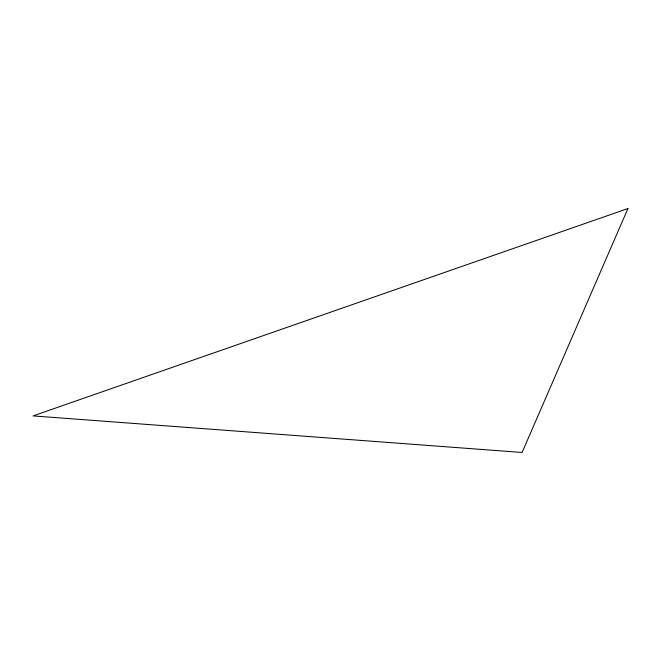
<?xml version="1.0" encoding="UTF-8"?>
<svg xmlns="http://www.w3.org/2000/svg" width="661" height="661" viewBox="0 0 661 661"><rect width="100%" height="100%" fill="white"/><g stroke="black" fill="none" stroke-linecap="round" stroke-linejoin="round"><path stroke-width="0.99" d="M627.95 208.529L522.091 452.471L33.05 415.909L627.95 208.529"/></g></svg>
